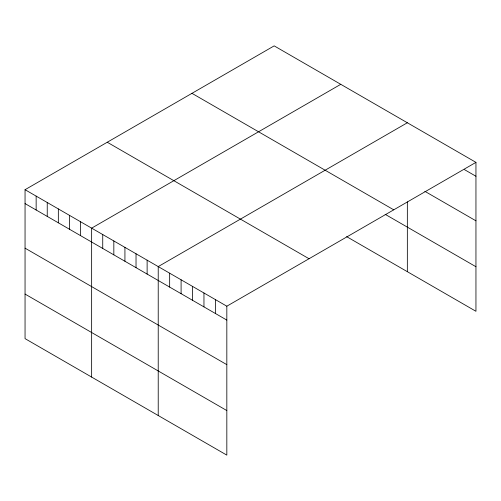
<?xml version="1.0" encoding="UTF-8"?>
<svg xmlns="http://www.w3.org/2000/svg" width="501" height="501" viewBox="0 0 501 501"><rect width="100%" height="100%" fill="white"/><g stroke="black" fill="none" stroke-linecap="round" stroke-linejoin="round"><path stroke-width="0.75" d="M25.05 189.704L226.828 306.199L226.828 455.127L25.05 338.632L25.05 189.704L274.172 45.873L475.95 162.368L475.95 311.296L346.636 236.635M340.761 84.318L91.639 228.149L91.639 377.078M407.344 122.758L158.222 266.588L158.222 415.517M226.828 306.199L475.95 162.368M464.515 169.657L475.95 176.258M424.835 191.313L475.95 220.822M191.964 93.336L393.742 209.831M385.15 214.315L475.95 266.732M107.258 142.24L309.036 258.735M25.05 203.594L226.828 320.089M25.05 248.158L226.828 364.653M25.05 294.068L226.828 410.563M407.344 201.878L407.344 271.686M215.392 299.598L215.392 313.488M203.957 292.997L203.957 306.888M192.522 286.397L192.522 300.287M181.093 279.79L181.093 293.686M169.657 273.189L169.657 287.086M147.125 260.182L147.125 274.078M136.028 253.775L136.028 267.666M124.931 247.369L124.931 261.259M113.833 240.962L113.833 254.852M102.736 234.556L102.736 248.446M80.536 221.736L80.536 235.633M69.439 215.33L69.439 229.226M58.341 208.923L58.341 222.82M47.244 202.517L47.244 216.413M36.147 196.11L36.147 210"/></g></svg>
